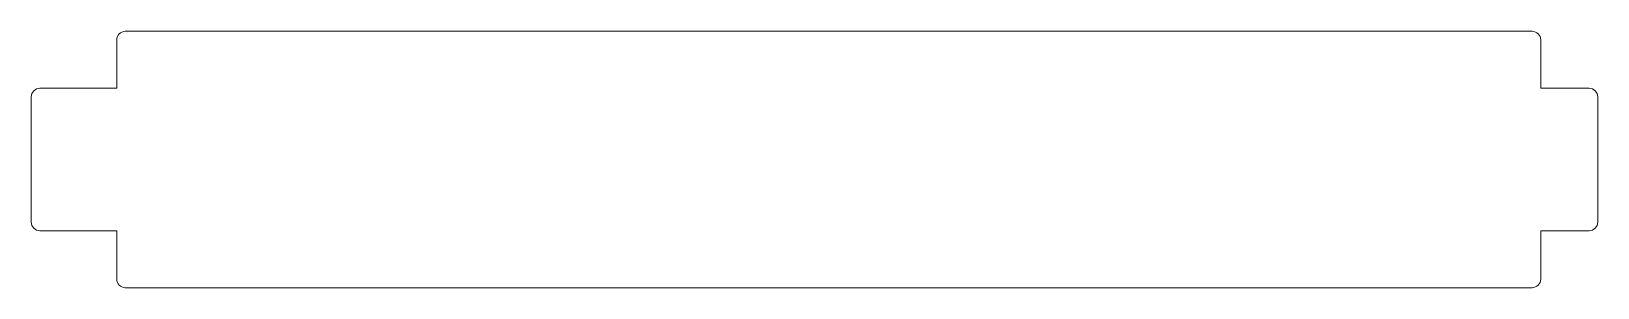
# Model space of a CAD drawing. Header units: millimetres. Extents: x -27.5 to 27.5, y -4.5 to 4.5.
import ezdxf

# ---------------------------------------------------------------- set-up
doc = ezdxf.new("R2010")
doc.units = ezdxf.units.MM

msp = doc.modelspace()

# ---------------------------------------------------------------- linework, layer by layer
at = {"color": 7, "linetype": 'Continuous', "lineweight": 15}
for p, q in [((-24.2, 4.5), (25.2, 4.5)), ((-24.5, 4.2), (-24.5, 2.5)), ((25.5, 4.2), (25.5, 2.5)), ((-27.5, -2.2), (-27.5, 2.2)), ((-27.2, 2.5), (-24.5, 2.5)), ((27.2, 2.5), (25.5, 2.5)), ((27.5, -2.2), (27.5, 2.2)), ((-27.2, -2.5), (-24.5, -2.5)), ((-24.5, -4.2), (-24.5, -2.5)), ((25.5, -4.2), (25.5, -2.5)), ((27.2, -2.5), (25.5, -2.5)), ((-24.2, -4.5), (25.2, -4.5))]:
    msp.add_line(p, q, dxfattribs=at)
for centre, start, end in [((-24.2, 4.2), 90, 180), ((25.2, 4.2), 0, 90), ((-27.2, 2.2), 90, 180), ((27.2, 2.2), 0, 90), ((-27.2, -2.2), 180, 270), ((27.2, -2.2), 270, 0), ((-24.2, -4.2), 180, 270), ((25.2, -4.2), 270, 0)]:
    msp.add_arc(centre, 0.3, start, end, dxfattribs=at)

doc.saveas('drawing.dxf')
